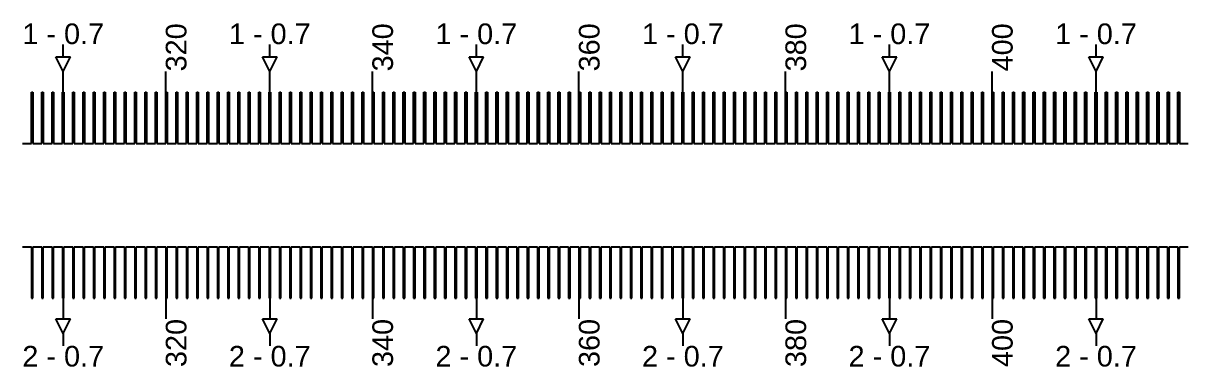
# Model space of a CAD drawing. Extents: x -119394 to 128420, y 74496 to 185496.
# Drawn here: x 5988 to 6550, y 112863 to 113029 of the extents above; entities that cross this region are included whole.
import ezdxf

# ---------------------------------------------------------------- set-up
doc = ezdxf.new("R2010")
doc.units = 13
doc.layers.add('CL - Label-1', color=120, linetype='Continuous')
doc.layers.add('CL - Label-2', color=132, linetype='Continuous')
doc.layers.add('CL - Sub-Micro', color=7, linetype='Continuous', true_color=0x47d1ff)
doc.styles.get("Standard").update_dxf_attribs({"font": 'arial.ttf'})

msp = doc.modelspace()

# ---------------------------------------------------------------- linework, layer by layer
for p, q in [((6007.14, 113012.94), (6007.14, 113018.94)), ((6107.14, 113012.94), (6107.14, 113018.94)), ((6207.14, 113012.94), (6207.14, 113018.94)), ((6307.14, 113012.94), (6307.14, 113018.94)), ((6407.14, 113012.94), (6407.14, 113018.94)), ((6507.14, 113012.94), (6507.14, 113018.94)), ((6007.14, 112995.86), (6007.14, 113005.86)), ((6056.79, 112995.86), (6056.79, 113005.86)), ((6107.14, 112995.86), (6107.14, 113005.86)), ((6156.79, 112995.86), (6156.79, 113005.86)), ((6207.14, 112995.86), (6207.14, 113005.86)), ((6256.79, 112995.86), (6256.79, 113005.86)), ((6307.14, 112995.86), (6307.14, 113005.86)), ((6356.79, 112995.86), (6356.79, 113005.86)), ((6407.14, 112995.86), (6407.14, 113005.86)), ((6456.79, 112995.86), (6456.79, 113005.86)), ((6507.14, 112995.86), (6507.14, 113005.86)), ((6007.14, 112895.86), (6007.14, 112885.86)), ((6056.79, 112895.86), (6056.79, 112885.86)), ((6107.14, 112895.86), (6107.14, 112885.86)), ((6156.79, 112895.86), (6156.79, 112885.86)), ((6207.14, 112895.86), (6207.14, 112885.86)), ((6256.79, 112895.86), (6256.79, 112885.86)), ((6307.14, 112895.86), (6307.14, 112885.86)), ((6356.79, 112895.86), (6356.79, 112885.86)), ((6407.14, 112895.86), (6407.14, 112885.86)), ((6456.79, 112895.86), (6456.79, 112885.86)), ((6507.14, 112895.86), (6507.14, 112885.86)), ((6007.14, 112878.79), (6007.14, 112872.79)), ((6107.14, 112878.79), (6107.14, 112872.79)), ((6207.14, 112878.79), (6207.14, 112872.79)), ((6307.14, 112878.79), (6307.14, 112872.79)), ((6407.14, 112878.79), (6407.14, 112872.79)), ((6507.14, 112878.79), (6507.14, 112872.79))]:
    msp.add_line(p, q)
at = {"layer": 'CL - Label-2'}
for p, q in [((6007.14, 113005.86), (6003.6, 113012.96)), ((6003.6, 113012.96), (6010.67, 113012.96)), ((6007.14, 113005.86), (6010.67, 113012.96)), ((6107.14, 113005.86), (6103.6, 113012.96)), ((6103.6, 113012.96), (6110.67, 113012.96)), ((6107.14, 113005.86), (6110.67, 113012.96)), ((6207.14, 113005.86), (6203.6, 113012.96)), ((6203.6, 113012.96), (6210.67, 113012.96)), ((6207.14, 113005.86), (6210.67, 113012.96)), ((6307.14, 113005.86), (6303.6, 113012.96)), ((6303.6, 113012.96), (6310.67, 113012.96)), ((6307.14, 113005.86), (6310.67, 113012.96)), ((6407.14, 113005.86), (6403.6, 113012.96)), ((6403.6, 113012.96), (6410.67, 113012.96)), ((6407.14, 113005.86), (6410.67, 113012.96)), ((6507.14, 113005.86), (6503.6, 113012.96)), ((6503.6, 113012.96), (6510.67, 113012.96)), ((6507.14, 113005.86), (6510.67, 113012.96)), ((6007.14, 112878.79), (6003.6, 112885.89)), ((6003.6, 112885.89), (6010.67, 112885.89)), ((6007.14, 112878.79), (6010.67, 112885.89)), ((6107.14, 112878.79), (6103.6, 112885.89)), ((6103.6, 112885.89), (6110.67, 112885.89)), ((6107.14, 112878.79), (6110.67, 112885.89)), ((6207.14, 112878.79), (6203.6, 112885.89)), ((6203.6, 112885.89), (6210.67, 112885.89)), ((6207.14, 112878.79), (6210.67, 112885.89)), ((6307.14, 112878.79), (6303.6, 112885.89)), ((6303.6, 112885.89), (6310.67, 112885.89)), ((6307.14, 112878.79), (6310.67, 112885.89)), ((6407.14, 112878.79), (6403.6, 112885.89)), ((6403.6, 112885.89), (6410.67, 112885.89)), ((6407.14, 112878.79), (6410.67, 112885.89)), ((6507.14, 112878.79), (6503.6, 112885.89)), ((6503.6, 112885.89), (6510.67, 112885.89)), ((6507.14, 112878.79), (6510.67, 112885.89))]:
    msp.add_line(p, q, dxfattribs=at)
at = {"layer": 'CL - Sub-Micro'}
for p, q in [((5991.79, 112970.86), (5991.79, 112995.86)), ((5991.79, 112995.86), (5992.49, 112995.86)), ((5992.49, 112995.86), (5992.49, 112970.86)), ((5996.79, 112970.86), (5996.79, 112995.86)), ((5996.79, 112995.86), (5997.49, 112995.86)), ((5997.49, 112995.86), (5997.49, 112970.86)), ((6001.79, 112970.86), (6001.79, 112995.86)), ((6001.79, 112995.86), (6002.49, 112995.86)), ((6002.49, 112995.86), (6002.49, 112970.86)), ((6006.79, 112970.86), (6006.79, 112995.86)), ((6006.79, 112995.86), (6007.49, 112995.86)), ((6007.49, 112995.86), (6007.49, 112970.86)), ((6011.79, 112970.86), (6011.79, 112995.86)), ((6011.79, 112995.86), (6012.49, 112995.86)), ((6012.49, 112995.86), (6012.49, 112970.86)), ((6016.79, 112970.86), (6016.79, 112995.86)), ((6016.79, 112995.86), (6017.49, 112995.86)), ((6017.49, 112995.86), (6017.49, 112970.86)), ((6021.79, 112970.86), (6021.79, 112995.86)), ((6021.79, 112995.86), (6022.49, 112995.86)), ((6022.49, 112995.86), (6022.49, 112970.86)), ((6026.79, 112970.86), (6026.79, 112995.86)), ((6026.79, 112995.86), (6027.49, 112995.86)), ((6027.49, 112995.86), (6027.49, 112970.86)), ((6031.79, 112970.86), (6031.79, 112995.86)), ((6031.79, 112995.86), (6032.49, 112995.86)), ((6032.49, 112995.86), (6032.49, 112970.86)), ((6036.79, 112970.86), (6036.79, 112995.86)), ((6036.79, 112995.86), (6037.49, 112995.86)), ((6037.49, 112995.86), (6037.49, 112970.86)), ((6041.79, 112970.86), (6041.79, 112995.86)), ((6041.79, 112995.86), (6042.49, 112995.86)), ((6042.49, 112995.86), (6042.49, 112970.86)), ((6046.79, 112970.86), (6046.79, 112995.86)), ((6046.79, 112995.86), (6047.49, 112995.86)), ((6047.49, 112995.86), (6047.49, 112970.86)), ((6051.79, 112970.86), (6051.79, 112995.86)), ((6051.79, 112995.86), (6052.49, 112995.86)), ((6052.49, 112995.86), (6052.49, 112970.86)), ((6056.79, 112970.86), (6056.79, 112995.86)), ((6056.79, 112995.86), (6057.49, 112995.86)), ((6057.49, 112995.86), (6057.49, 112970.86)), ((6061.79, 112970.86), (6061.79, 112995.86)), ((6061.79, 112995.86), (6062.49, 112995.86)), ((6062.49, 112995.86), (6062.49, 112970.86)), ((6066.79, 112970.86), (6066.79, 112995.86)), ((6066.79, 112995.86), (6067.49, 112995.86)), ((6067.49, 112995.86), (6067.49, 112970.86)), ((6071.79, 112970.86), (6071.79, 112995.86)), ((6071.79, 112995.86), (6072.49, 112995.86)), ((6072.49, 112995.86), (6072.49, 112970.86)), ((6076.79, 112970.86), (6076.79, 112995.86)), ((6076.79, 112995.86), (6077.49, 112995.86)), ((6077.49, 112995.86), (6077.49, 112970.86)), ((6081.79, 112970.86), (6081.79, 112995.86)), ((6081.79, 112995.86), (6082.49, 112995.86)), ((6082.49, 112995.86), (6082.49, 112970.86)), ((6086.79, 112970.86), (6086.79, 112995.86)), ((6086.79, 112995.86), (6087.49, 112995.86)), ((6087.49, 112995.86), (6087.49, 112970.86)), ((6091.79, 112970.86), (6091.79, 112995.86)), ((6091.79, 112995.86), (6092.49, 112995.86)), ((6092.49, 112995.86), (6092.49, 112970.86)), ((6096.79, 112970.86), (6096.79, 112995.86)), ((6096.79, 112995.86), (6097.49, 112995.86)), ((6097.49, 112995.86), (6097.49, 112970.86)), ((6101.79, 112970.86), (6101.79, 112995.86)), ((6101.79, 112995.86), (6102.49, 112995.86)), ((6102.49, 112995.86), (6102.49, 112970.86)), ((6106.79, 112970.86), (6106.79, 112995.86)), ((6106.79, 112995.86), (6107.49, 112995.86)), ((6107.49, 112995.86), (6107.49, 112970.86)), ((6111.79, 112970.86), (6111.79, 112995.86)), ((6111.79, 112995.86), (6112.49, 112995.86)), ((6112.49, 112995.86), (6112.49, 112970.86)), ((6116.79, 112970.86), (6116.79, 112995.86)), ((6116.79, 112995.86), (6117.49, 112995.86)), ((6117.49, 112995.86), (6117.49, 112970.86)), ((6121.79, 112970.86), (6121.79, 112995.86)), ((6121.79, 112995.86), (6122.49, 112995.86)), ((6122.49, 112995.86), (6122.49, 112970.86)), ((6126.79, 112970.86), (6126.79, 112995.86)), ((6126.79, 112995.86), (6127.49, 112995.86)), ((6127.49, 112995.86), (6127.49, 112970.86)), ((6131.79, 112970.86), (6131.79, 112995.86)), ((6131.79, 112995.86), (6132.49, 112995.86)), ((6132.49, 112995.86), (6132.49, 112970.86)), ((6136.79, 112970.86), (6136.79, 112995.86)), ((6136.79, 112995.86), (6137.49, 112995.86)), ((6137.49, 112995.86), (6137.49, 112970.86)), ((6141.79, 112970.86), (6141.79, 112995.86)), ((6141.79, 112995.86), (6142.49, 112995.86)), ((6142.49, 112995.86), (6142.49, 112970.86)), ((6146.79, 112970.86), (6146.79, 112995.86)), ((6146.79, 112995.86), (6147.49, 112995.86)), ((6147.49, 112995.86), (6147.49, 112970.86)), ((6151.79, 112970.86), (6151.79, 112995.86)), ((6151.79, 112995.86), (6152.49, 112995.86)), ((6152.49, 112995.86), (6152.49, 112970.86)), ((6156.79, 112970.86), (6156.79, 112995.86)), ((6156.79, 112995.86), (6157.49, 112995.86)), ((6157.49, 112995.86), (6157.49, 112970.86)), ((6161.79, 112970.86), (6161.79, 112995.86)), ((6161.79, 112995.86), (6162.49, 112995.86)), ((6162.49, 112995.86), (6162.49, 112970.86)), ((6166.79, 112970.86), (6166.79, 112995.86)), ((6166.79, 112995.86), (6167.49, 112995.86)), ((6167.49, 112995.86), (6167.49, 112970.86)), ((6171.79, 112970.86), (6171.79, 112995.86)), ((6171.79, 112995.86), (6172.49, 112995.86)), ((6172.49, 112995.86), (6172.49, 112970.86)), ((6176.79, 112970.86), (6176.79, 112995.86)), ((6176.79, 112995.86), (6177.49, 112995.86)), ((6177.49, 112995.86), (6177.49, 112970.86)), ((6181.79, 112970.86), (6181.79, 112995.86)), ((6181.79, 112995.86), (6182.49, 112995.86)), ((6182.49, 112995.86), (6182.49, 112970.86)), ((6186.79, 112970.86), (6186.79, 112995.86)), ((6186.79, 112995.86), (6187.49, 112995.86)), ((6187.49, 112995.86), (6187.49, 112970.86)), ((6191.79, 112970.86), (6191.79, 112995.86)), ((6191.79, 112995.86), (6192.49, 112995.86)), ((6192.49, 112995.86), (6192.49, 112970.86)), ((6196.79, 112970.86), (6196.79, 112995.86)), ((6196.79, 112995.86), (6197.49, 112995.86)), ((6197.49, 112995.86), (6197.49, 112970.86)), ((6201.79, 112970.86), (6201.79, 112995.86)), ((6201.79, 112995.86), (6202.49, 112995.86)), ((6202.49, 112995.86), (6202.49, 112970.86)), ((6206.79, 112970.86), (6206.79, 112995.86)), ((6206.79, 112995.86), (6207.49, 112995.86)), ((6207.49, 112995.86), (6207.49, 112970.86)), ((6211.79, 112970.86), (6211.79, 112995.86)), ((6211.79, 112995.86), (6212.49, 112995.86)), ((6212.49, 112995.86), (6212.49, 112970.86)), ((6216.79, 112970.86), (6216.79, 112995.86)), ((6216.79, 112995.86), (6217.49, 112995.86)), ((6217.49, 112995.86), (6217.49, 112970.86)), ((6221.79, 112970.86), (6221.79, 112995.86)), ((6221.79, 112995.86), (6222.49, 112995.86)), ((6222.49, 112995.86), (6222.49, 112970.86)), ((6226.79, 112970.86), (6226.79, 112995.86)), ((6226.79, 112995.86), (6227.49, 112995.86)), ((6227.49, 112995.86), (6227.49, 112970.86)), ((6231.79, 112970.86), (6231.79, 112995.86)), ((6231.79, 112995.86), (6232.49, 112995.86)), ((6232.49, 112995.86), (6232.49, 112970.86)), ((6236.79, 112970.86), (6236.79, 112995.86)), ((6236.79, 112995.86), (6237.49, 112995.86)), ((6237.49, 112995.86), (6237.49, 112970.86)), ((6241.79, 112970.86), (6241.79, 112995.86)), ((6241.79, 112995.86), (6242.49, 112995.86)), ((6242.49, 112995.86), (6242.49, 112970.86)), ((6246.79, 112970.86), (6246.79, 112995.86)), ((6246.79, 112995.86), (6247.49, 112995.86)), ((6247.49, 112995.86), (6247.49, 112970.86)), ((6251.79, 112970.86), (6251.79, 112995.86)), ((6251.79, 112995.86), (6252.49, 112995.86)), ((6252.49, 112995.86), (6252.49, 112970.86)), ((6256.79, 112970.86), (6256.79, 112995.86)), ((6256.79, 112995.86), (6257.49, 112995.86)), ((6257.49, 112995.86), (6257.49, 112970.86)), ((6261.79, 112970.86), (6261.79, 112995.86)), ((6261.79, 112995.86), (6262.49, 112995.86)), ((6262.49, 112995.86), (6262.49, 112970.86)), ((6266.79, 112970.86), (6266.79, 112995.86)), ((6266.79, 112995.86), (6267.49, 112995.86)), ((6267.49, 112995.86), (6267.49, 112970.86)), ((6271.79, 112970.86), (6271.79, 112995.86)), ((6271.79, 112995.86), (6272.49, 112995.86)), ((6272.49, 112995.86), (6272.49, 112970.86)), ((6276.79, 112970.86), (6276.79, 112995.86)), ((6276.79, 112995.86), (6277.49, 112995.86)), ((6277.49, 112995.86), (6277.49, 112970.86)), ((6281.79, 112970.86), (6281.79, 112995.86)), ((6281.79, 112995.86), (6282.49, 112995.86)), ((6282.49, 112995.86), (6282.49, 112970.86)), ((6286.79, 112970.86), (6286.79, 112995.86)), ((6286.79, 112995.86), (6287.49, 112995.86)), ((6287.49, 112995.86), (6287.49, 112970.86)), ((6291.79, 112970.86), (6291.79, 112995.86)), ((6291.79, 112995.86), (6292.49, 112995.86)), ((6292.49, 112995.86), (6292.49, 112970.86)), ((6296.79, 112970.86), (6296.79, 112995.86)), ((6296.79, 112995.86), (6297.49, 112995.86)), ((6297.49, 112995.86), (6297.49, 112970.86)), ((6301.79, 112970.86), (6301.79, 112995.86)), ((6301.79, 112995.86), (6302.49, 112995.86)), ((6302.49, 112995.86), (6302.49, 112970.86)), ((6306.79, 112970.86), (6306.79, 112995.86)), ((6306.79, 112995.86), (6307.49, 112995.86)), ((6307.49, 112995.86), (6307.49, 112970.86)), ((6311.79, 112970.86), (6311.79, 112995.86)), ((6311.79, 112995.86), (6312.49, 112995.86)), ((6312.49, 112995.86), (6312.49, 112970.86)), ((6316.79, 112970.86), (6316.79, 112995.86)), ((6316.79, 112995.86), (6317.49, 112995.86)), ((6317.49, 112995.86), (6317.49, 112970.86)), ((6321.79, 112970.86), (6321.79, 112995.86)), ((6321.79, 112995.86), (6322.49, 112995.86)), ((6322.49, 112995.86), (6322.49, 112970.86)), ((6326.79, 112970.86), (6326.79, 112995.86)), ((6326.79, 112995.86), (6327.49, 112995.86)), ((6327.49, 112995.86), (6327.49, 112970.86)), ((6331.79, 112970.86), (6331.79, 112995.86)), ((6331.79, 112995.86), (6332.49, 112995.86)), ((6332.49, 112995.86), (6332.49, 112970.86)), ((6336.79, 112970.86), (6336.79, 112995.86)), ((6336.79, 112995.86), (6337.49, 112995.86)), ((6337.49, 112995.86), (6337.49, 112970.86)), ((6341.79, 112970.86), (6341.79, 112995.86)), ((6341.79, 112995.86), (6342.49, 112995.86)), ((6342.49, 112995.86), (6342.49, 112970.86)), ((6346.79, 112970.86), (6346.79, 112995.86)), ((6346.79, 112995.86), (6347.49, 112995.86)), ((6347.49, 112995.86), (6347.49, 112970.86)), ((6351.79, 112970.86), (6351.79, 112995.86)), ((6351.79, 112995.86), (6352.49, 112995.86)), ((6352.49, 112995.86), (6352.49, 112970.86)), ((6356.79, 112970.86), (6356.79, 112995.86)), ((6356.79, 112995.86), (6357.49, 112995.86)), ((6357.49, 112995.86), (6357.49, 112970.86)), ((6361.79, 112970.86), (6361.79, 112995.86)), ((6361.79, 112995.86), (6362.49, 112995.86)), ((6362.49, 112995.86), (6362.49, 112970.86)), ((6366.79, 112970.86), (6366.79, 112995.86)), ((6366.79, 112995.86), (6367.49, 112995.86)), ((6367.49, 112995.86), (6367.49, 112970.86)), ((6371.79, 112970.86), (6371.79, 112995.86)), ((6371.79, 112995.86), (6372.49, 112995.86)), ((6372.49, 112995.86), (6372.49, 112970.86)), ((6376.79, 112970.86), (6376.79, 112995.86)), ((6376.79, 112995.86), (6377.49, 112995.86)), ((6377.49, 112995.86), (6377.49, 112970.86)), ((6381.79, 112970.86), (6381.79, 112995.86)), ((6381.79, 112995.86), (6382.49, 112995.86)), ((6382.49, 112995.86), (6382.49, 112970.86)), ((6386.79, 112970.86), (6386.79, 112995.86)), ((6386.79, 112995.86), (6387.49, 112995.86)), ((6387.49, 112995.86), (6387.49, 112970.86)), ((6391.79, 112970.86), (6391.79, 112995.86)), ((6391.79, 112995.86), (6392.49, 112995.86)), ((6392.49, 112995.86), (6392.49, 112970.86)), ((6396.79, 112970.86), (6396.79, 112995.86)), ((6396.79, 112995.86), (6397.49, 112995.86)), ((6397.49, 112995.86), (6397.49, 112970.86)), ((6401.79, 112970.86), (6401.79, 112995.86)), ((6401.79, 112995.86), (6402.49, 112995.86)), ((6402.49, 112995.86), (6402.49, 112970.86)), ((6406.79, 112970.86), (6406.79, 112995.86)), ((6406.79, 112995.86), (6407.49, 112995.86)), ((6407.49, 112995.86), (6407.49, 112970.86)), ((6411.79, 112970.86), (6411.79, 112995.86)), ((6411.79, 112995.86), (6412.49, 112995.86)), ((6412.49, 112995.86), (6412.49, 112970.86)), ((6416.79, 112970.86), (6416.79, 112995.86)), ((6416.79, 112995.86), (6417.49, 112995.86)), ((6417.49, 112995.86), (6417.49, 112970.86)), ((6421.79, 112970.86), (6421.79, 112995.86)), ((6421.79, 112995.86), (6422.49, 112995.86)), ((6422.49, 112995.86), (6422.49, 112970.86)), ((6426.79, 112970.86), (6426.79, 112995.86)), ((6426.79, 112995.86), (6427.49, 112995.86)), ((6427.49, 112995.86), (6427.49, 112970.86)), ((6431.79, 112970.86), (6431.79, 112995.86)), ((6431.79, 112995.86), (6432.49, 112995.86)), ((6432.49, 112995.86), (6432.49, 112970.86)), ((6436.79, 112970.86), (6436.79, 112995.86)), ((6436.79, 112995.86), (6437.49, 112995.86)), ((6437.49, 112995.86), (6437.49, 112970.86)), ((6441.79, 112970.86), (6441.79, 112995.86)), ((6441.79, 112995.86), (6442.49, 112995.86)), ((6442.49, 112995.86), (6442.49, 112970.86)), ((6446.79, 112970.86), (6446.79, 112995.86)), ((6446.79, 112995.86), (6447.49, 112995.86)), ((6447.49, 112995.86), (6447.49, 112970.86)), ((6451.79, 112970.86), (6451.79, 112995.86)), ((6451.79, 112995.86), (6452.49, 112995.86)), ((6452.49, 112995.86), (6452.49, 112970.86)), ((6456.79, 112970.86), (6456.79, 112995.86)), ((6456.79, 112995.86), (6457.49, 112995.86)), ((6457.49, 112995.86), (6457.49, 112970.86)), ((6461.79, 112970.86), (6461.79, 112995.86)), ((6461.79, 112995.86), (6462.49, 112995.86)), ((6462.49, 112995.86), (6462.49, 112970.86)), ((6466.79, 112970.86), (6466.79, 112995.86)), ((6466.79, 112995.86), (6467.49, 112995.86)), ((6467.49, 112995.86), (6467.49, 112970.86)), ((6471.79, 112970.86), (6471.79, 112995.86)), ((6471.79, 112995.86), (6472.49, 112995.86)), ((6472.49, 112995.86), (6472.49, 112970.86)), ((6476.79, 112970.86), (6476.79, 112995.86)), ((6476.79, 112995.86), (6477.49, 112995.86)), ((6477.49, 112995.86), (6477.49, 112970.86)), ((6481.79, 112970.86), (6481.79, 112995.86)), ((6481.79, 112995.86), (6482.49, 112995.86)), ((6482.49, 112995.86), (6482.49, 112970.86)), ((6486.79, 112970.86), (6486.79, 112995.86)), ((6486.79, 112995.86), (6487.49, 112995.86)), ((6487.49, 112995.86), (6487.49, 112970.86)), ((6491.79, 112970.86), (6491.79, 112995.86)), ((6491.79, 112995.86), (6492.49, 112995.86)), ((6492.49, 112995.86), (6492.49, 112970.86)), ((6496.79, 112970.86), (6496.79, 112995.86)), ((6496.79, 112995.86), (6497.49, 112995.86)), ((6497.49, 112995.86), (6497.49, 112970.86)), ((6501.79, 112970.86), (6501.79, 112995.86)), ((6501.79, 112995.86), (6502.49, 112995.86)), ((6502.49, 112995.86), (6502.49, 112970.86)), ((6506.79, 112970.86), (6506.79, 112995.86)), ((6506.79, 112995.86), (6507.49, 112995.86)), ((6507.49, 112995.86), (6507.49, 112970.86)), ((6511.79, 112970.86), (6511.79, 112995.86)), ((6511.79, 112995.86), (6512.49, 112995.86)), ((6512.49, 112995.86), (6512.49, 112970.86)), ((6516.79, 112970.86), (6516.79, 112995.86)), ((6516.79, 112995.86), (6517.49, 112995.86)), ((6517.49, 112995.86), (6517.49, 112970.86)), ((6521.79, 112970.86), (6521.79, 112995.86)), ((6521.79, 112995.86), (6522.49, 112995.86)), ((6522.49, 112995.86), (6522.49, 112970.86)), ((6526.79, 112970.86), (6526.79, 112995.86)), ((6526.79, 112995.86), (6527.49, 112995.86)), ((6527.49, 112995.86), (6527.49, 112970.86)), ((6531.79, 112970.86), (6531.79, 112995.86)), ((6531.79, 112995.86), (6532.49, 112995.86)), ((6532.49, 112995.86), (6532.49, 112970.86)), ((6536.79, 112970.86), (6536.79, 112995.86)), ((6536.79, 112995.86), (6537.49, 112995.86)), ((6537.49, 112995.86), (6537.49, 112970.86)), ((6541.79, 112970.86), (6541.79, 112995.86)), ((6541.79, 112995.86), (6542.49, 112995.86)), ((6542.49, 112995.86), (6542.49, 112970.86)), ((6546.79, 112970.86), (6546.79, 112995.86)), ((6546.79, 112995.86), (6547.49, 112995.86)), ((6547.49, 112995.86), (6547.49, 112970.86)), ((5987.49, 112970.86), (5991.79, 112970.86)), ((5992.49, 112970.86), (5996.79, 112970.86)), ((5997.49, 112970.86), (6001.79, 112970.86)), ((6002.49, 112970.86), (6006.79, 112970.86)), ((6007.49, 112970.86), (6011.79, 112970.86)), ((6012.49, 112970.86), (6016.79, 112970.86)), ((6017.49, 112970.86), (6021.79, 112970.86)), ((6022.49, 112970.86), (6026.79, 112970.86)), ((6027.49, 112970.86), (6031.79, 112970.86)), ((6032.49, 112970.86), (6036.79, 112970.86)), ((6037.49, 112970.86), (6041.79, 112970.86)), ((6042.49, 112970.86), (6046.79, 112970.86)), ((6047.49, 112970.86), (6051.79, 112970.86)), ((6052.49, 112970.86), (6056.79, 112970.86)), ((6057.49, 112970.86), (6061.79, 112970.86)), ((6062.49, 112970.86), (6066.79, 112970.86)), ((6067.49, 112970.86), (6071.79, 112970.86)), ((6072.49, 112970.86), (6076.79, 112970.86)), ((6077.49, 112970.86), (6081.79, 112970.86)), ((6082.49, 112970.86), (6086.79, 112970.86)), ((6087.49, 112970.86), (6091.79, 112970.86)), ((6092.49, 112970.86), (6096.79, 112970.86)), ((6097.49, 112970.86), (6101.79, 112970.86)), ((6102.49, 112970.86), (6106.79, 112970.86)), ((6107.49, 112970.86), (6111.79, 112970.86)), ((6112.49, 112970.86), (6116.79, 112970.86)), ((6117.49, 112970.86), (6121.79, 112970.86)), ((6122.49, 112970.86), (6126.79, 112970.86)), ((6127.49, 112970.86), (6131.79, 112970.86)), ((6132.49, 112970.86), (6136.79, 112970.86)), ((6137.49, 112970.86), (6141.79, 112970.86)), ((6142.49, 112970.86), (6146.79, 112970.86)), ((6147.49, 112970.86), (6151.79, 112970.86)), ((6152.49, 112970.86), (6156.79, 112970.86)), ((6157.49, 112970.86), (6161.79, 112970.86)), ((6162.49, 112970.86), (6166.79, 112970.86)), ((6167.49, 112970.86), (6171.79, 112970.86)), ((6172.49, 112970.86), (6176.79, 112970.86)), ((6177.49, 112970.86), (6181.79, 112970.86)), ((6182.49, 112970.86), (6186.79, 112970.86)), ((6187.49, 112970.86), (6191.79, 112970.86)), ((6192.49, 112970.86), (6196.79, 112970.86)), ((6197.49, 112970.86), (6201.79, 112970.86)), ((6202.49, 112970.86), (6206.79, 112970.86)), ((6207.49, 112970.86), (6211.79, 112970.86)), ((6212.49, 112970.86), (6216.79, 112970.86)), ((6217.49, 112970.86), (6221.79, 112970.86)), ((6222.49, 112970.86), (6226.79, 112970.86)), ((6227.49, 112970.86), (6231.79, 112970.86)), ((6232.49, 112970.86), (6236.79, 112970.86)), ((6237.49, 112970.86), (6241.79, 112970.86)), ((6242.49, 112970.86), (6246.79, 112970.86)), ((6247.49, 112970.86), (6251.79, 112970.86)), ((6252.49, 112970.86), (6256.79, 112970.86)), ((6257.49, 112970.86), (6261.79, 112970.86)), ((6262.49, 112970.86), (6266.79, 112970.86)), ((6267.49, 112970.86), (6271.79, 112970.86)), ((6272.49, 112970.86), (6276.79, 112970.86)), ((6277.49, 112970.86), (6281.79, 112970.86)), ((6282.49, 112970.86), (6286.79, 112970.86)), ((6287.49, 112970.86), (6291.79, 112970.86)), ((6292.49, 112970.86), (6296.79, 112970.86)), ((6297.49, 112970.86), (6301.79, 112970.86)), ((6302.49, 112970.86), (6306.79, 112970.86)), ((6307.49, 112970.86), (6311.79, 112970.86)), ((6312.49, 112970.86), (6316.79, 112970.86)), ((6317.49, 112970.86), (6321.79, 112970.86)), ((6322.49, 112970.86), (6326.79, 112970.86)), ((6327.49, 112970.86), (6331.79, 112970.86)), ((6332.49, 112970.86), (6336.79, 112970.86)), ((6337.49, 112970.86), (6341.79, 112970.86)), ((6342.49, 112970.86), (6346.79, 112970.86)), ((6347.49, 112970.86), (6351.79, 112970.86)), ((6352.49, 112970.86), (6356.79, 112970.86)), ((6357.49, 112970.86), (6361.79, 112970.86)), ((6362.49, 112970.86), (6366.79, 112970.86)), ((6367.49, 112970.86), (6371.79, 112970.86)), ((6372.49, 112970.86), (6376.79, 112970.86)), ((6377.49, 112970.86), (6381.79, 112970.86)), ((6382.49, 112970.86), (6386.79, 112970.86)), ((6387.49, 112970.86), (6391.79, 112970.86)), ((6392.49, 112970.86), (6396.79, 112970.86)), ((6397.49, 112970.86), (6401.79, 112970.86)), ((6402.49, 112970.86), (6406.79, 112970.86)), ((6407.49, 112970.86), (6411.79, 112970.86)), ((6412.49, 112970.86), (6416.79, 112970.86)), ((6417.49, 112970.86), (6421.79, 112970.86)), ((6422.49, 112970.86), (6426.79, 112970.86)), ((6427.49, 112970.86), (6431.79, 112970.86)), ((6432.49, 112970.86), (6436.79, 112970.86)), ((6437.49, 112970.86), (6441.79, 112970.86)), ((6442.49, 112970.86), (6446.79, 112970.86)), ((6447.49, 112970.86), (6451.79, 112970.86)), ((6452.49, 112970.86), (6456.79, 112970.86)), ((6457.49, 112970.86), (6461.79, 112970.86)), ((6462.49, 112970.86), (6466.79, 112970.86)), ((6467.49, 112970.86), (6471.79, 112970.86)), ((6472.49, 112970.86), (6476.79, 112970.86)), ((6477.49, 112970.86), (6481.79, 112970.86)), ((6482.49, 112970.86), (6486.79, 112970.86)), ((6487.49, 112970.86), (6491.79, 112970.86)), ((6492.49, 112970.86), (6496.79, 112970.86)), ((6497.49, 112970.86), (6501.79, 112970.86)), ((6502.49, 112970.86), (6506.79, 112970.86)), ((6507.49, 112970.86), (6511.79, 112970.86)), ((6512.49, 112970.86), (6516.79, 112970.86)), ((6517.49, 112970.86), (6521.79, 112970.86)), ((6522.49, 112970.86), (6526.79, 112970.86)), ((6527.49, 112970.86), (6531.79, 112970.86)), ((6532.49, 112970.86), (6536.79, 112970.86)), ((6537.49, 112970.86), (6541.79, 112970.86)), ((6542.49, 112970.86), (6546.79, 112970.86)), ((6547.49, 112970.86), (6551.79, 112970.86)), ((5987.49, 112920.86), (5991.79, 112920.86)), ((5991.79, 112920.86), (5991.79, 112895.86)), ((5992.49, 112895.86), (5992.49, 112920.86)), ((5992.49, 112920.86), (5996.79, 112920.86)), ((5996.79, 112920.86), (5996.79, 112895.86)), ((5997.49, 112895.86), (5997.49, 112920.86)), ((5997.49, 112920.86), (6001.79, 112920.86)), ((6001.79, 112920.86), (6001.79, 112895.86)), ((6002.49, 112895.86), (6002.49, 112920.86)), ((6002.49, 112920.86), (6006.79, 112920.86)), ((6006.79, 112920.86), (6006.79, 112895.86)), ((6007.49, 112895.86), (6007.49, 112920.86)), ((6007.49, 112920.86), (6011.79, 112920.86)), ((6011.79, 112920.86), (6011.79, 112895.86)), ((6012.49, 112895.86), (6012.49, 112920.86)), ((6012.49, 112920.86), (6016.79, 112920.86)), ((6016.79, 112920.86), (6016.79, 112895.86)), ((6017.49, 112895.86), (6017.49, 112920.86)), ((6017.49, 112920.86), (6021.79, 112920.86)), ((6021.79, 112920.86), (6021.79, 112895.86)), ((6022.49, 112895.86), (6022.49, 112920.86)), ((6022.49, 112920.86), (6026.79, 112920.86)), ((6026.79, 112920.86), (6026.79, 112895.86)), ((6027.49, 112895.86), (6027.49, 112920.86)), ((6027.49, 112920.86), (6031.79, 112920.86)), ((6031.79, 112920.86), (6031.79, 112895.86)), ((6032.49, 112895.86), (6032.49, 112920.86)), ((6032.49, 112920.86), (6036.79, 112920.86)), ((6036.79, 112920.86), (6036.79, 112895.86)), ((6037.49, 112895.86), (6037.49, 112920.86)), ((6037.49, 112920.86), (6041.79, 112920.86)), ((6041.79, 112920.86), (6041.79, 112895.86)), ((6042.49, 112895.86), (6042.49, 112920.86)), ((6042.49, 112920.86), (6046.79, 112920.86)), ((6046.79, 112920.86), (6046.79, 112895.86)), ((6047.49, 112895.86), (6047.49, 112920.86)), ((6047.49, 112920.86), (6051.79, 112920.86)), ((6051.79, 112920.86), (6051.79, 112895.86)), ((6052.49, 112895.86), (6052.49, 112920.86)), ((6052.49, 112920.86), (6056.79, 112920.86)), ((6056.79, 112920.86), (6056.79, 112895.86)), ((6057.49, 112895.86), (6057.49, 112920.86)), ((6057.49, 112920.86), (6061.79, 112920.86)), ((6061.79, 112920.86), (6061.79, 112895.86)), ((6062.49, 112895.86), (6062.49, 112920.86)), ((6062.49, 112920.86), (6066.79, 112920.86)), ((6066.79, 112920.86), (6066.79, 112895.86)), ((6067.49, 112895.86), (6067.49, 112920.86)), ((6067.49, 112920.86), (6071.79, 112920.86)), ((6071.79, 112920.86), (6071.79, 112895.86)), ((6072.49, 112895.86), (6072.49, 112920.86)), ((6072.49, 112920.86), (6076.79, 112920.86)), ((6076.79, 112920.86), (6076.79, 112895.86)), ((6077.49, 112895.86), (6077.49, 112920.86)), ((6077.49, 112920.86), (6081.79, 112920.86)), ((6081.79, 112920.86), (6081.79, 112895.86)), ((6082.49, 112895.86), (6082.49, 112920.86)), ((6082.49, 112920.86), (6086.79, 112920.86)), ((6086.79, 112920.86), (6086.79, 112895.86)), ((6087.49, 112895.86), (6087.49, 112920.86)), ((6087.49, 112920.86), (6091.79, 112920.86)), ((6091.79, 112920.86), (6091.79, 112895.86)), ((6092.49, 112895.86), (6092.49, 112920.86)), ((6092.49, 112920.86), (6096.79, 112920.86)), ((6096.79, 112920.86), (6096.79, 112895.86)), ((6097.49, 112895.86), (6097.49, 112920.86)), ((6097.49, 112920.86), (6101.79, 112920.86)), ((6101.79, 112920.86), (6101.79, 112895.86)), ((6102.49, 112895.86), (6102.49, 112920.86)), ((6102.49, 112920.86), (6106.79, 112920.86)), ((6106.79, 112920.86), (6106.79, 112895.86)), ((6107.49, 112895.86), (6107.49, 112920.86)), ((6107.49, 112920.86), (6111.79, 112920.86)), ((6111.79, 112920.86), (6111.79, 112895.86)), ((6112.49, 112895.86), (6112.49, 112920.86)), ((6112.49, 112920.86), (6116.79, 112920.86)), ((6116.79, 112920.86), (6116.79, 112895.86)), ((6117.49, 112895.86), (6117.49, 112920.86)), ((6117.49, 112920.86), (6121.79, 112920.86)), ((6121.79, 112920.86), (6121.79, 112895.86)), ((6122.49, 112895.86), (6122.49, 112920.86)), ((6122.49, 112920.86), (6126.79, 112920.86)), ((6126.79, 112920.86), (6126.79, 112895.86)), ((6127.49, 112895.86), (6127.49, 112920.86)), ((6127.49, 112920.86), (6131.79, 112920.86)), ((6131.79, 112920.86), (6131.79, 112895.86)), ((6132.49, 112895.86), (6132.49, 112920.86)), ((6132.49, 112920.86), (6136.79, 112920.86)), ((6136.79, 112920.86), (6136.79, 112895.86)), ((6137.49, 112895.86), (6137.49, 112920.86)), ((6137.49, 112920.86), (6141.79, 112920.86)), ((6141.79, 112920.86), (6141.79, 112895.86)), ((6142.49, 112895.86), (6142.49, 112920.86)), ((6142.49, 112920.86), (6146.79, 112920.86)), ((6146.79, 112920.86), (6146.79, 112895.86)), ((6147.49, 112895.86), (6147.49, 112920.86)), ((6147.49, 112920.86), (6151.79, 112920.86)), ((6151.79, 112920.86), (6151.79, 112895.86)), ((6152.49, 112895.86), (6152.49, 112920.86)), ((6152.49, 112920.86), (6156.79, 112920.86)), ((6156.79, 112920.86), (6156.79, 112895.86)), ((6157.49, 112895.86), (6157.49, 112920.86)), ((6157.49, 112920.86), (6161.79, 112920.86)), ((6161.79, 112920.86), (6161.79, 112895.86)), ((6162.49, 112895.86), (6162.49, 112920.86)), ((6162.49, 112920.86), (6166.79, 112920.86)), ((6166.79, 112920.86), (6166.79, 112895.86)), ((6167.49, 112895.86), (6167.49, 112920.86)), ((6167.49, 112920.86), (6171.79, 112920.86)), ((6171.79, 112920.86), (6171.79, 112895.86)), ((6172.49, 112895.86), (6172.49, 112920.86)), ((6172.49, 112920.86), (6176.79, 112920.86)), ((6176.79, 112920.86), (6176.79, 112895.86)), ((6177.49, 112895.86), (6177.49, 112920.86)), ((6177.49, 112920.86), (6181.79, 112920.86)), ((6181.79, 112920.86), (6181.79, 112895.86)), ((6182.49, 112895.86), (6182.49, 112920.86)), ((6182.49, 112920.86), (6186.79, 112920.86)), ((6186.79, 112920.86), (6186.79, 112895.86)), ((6187.49, 112895.86), (6187.49, 112920.86)), ((6187.49, 112920.86), (6191.79, 112920.86)), ((6191.79, 112920.86), (6191.79, 112895.86)), ((6192.49, 112895.86), (6192.49, 112920.86)), ((6192.49, 112920.86), (6196.79, 112920.86)), ((6196.79, 112920.86), (6196.79, 112895.86)), ((6197.49, 112895.86), (6197.49, 112920.86)), ((6197.49, 112920.86), (6201.79, 112920.86)), ((6201.79, 112920.86), (6201.79, 112895.86)), ((6202.49, 112895.86), (6202.49, 112920.86)), ((6202.49, 112920.86), (6206.79, 112920.86)), ((6206.79, 112920.86), (6206.79, 112895.86)), ((6207.49, 112895.86), (6207.49, 112920.86)), ((6207.49, 112920.86), (6211.79, 112920.86)), ((6211.79, 112920.86), (6211.79, 112895.86)), ((6212.49, 112895.86), (6212.49, 112920.86)), ((6212.49, 112920.86), (6216.79, 112920.86)), ((6216.79, 112920.86), (6216.79, 112895.86)), ((6217.49, 112895.86), (6217.49, 112920.86)), ((6217.49, 112920.86), (6221.79, 112920.86)), ((6221.79, 112920.86), (6221.79, 112895.86)), ((6222.49, 112895.86), (6222.49, 112920.86)), ((6222.49, 112920.86), (6226.79, 112920.86)), ((6226.79, 112920.86), (6226.79, 112895.86)), ((6227.49, 112895.86), (6227.49, 112920.86)), ((6227.49, 112920.86), (6231.79, 112920.86)), ((6231.79, 112920.86), (6231.79, 112895.86)), ((6232.49, 112895.86), (6232.49, 112920.86)), ((6232.49, 112920.86), (6236.79, 112920.86)), ((6236.79, 112920.86), (6236.79, 112895.86)), ((6237.49, 112895.86), (6237.49, 112920.86)), ((6237.49, 112920.86), (6241.79, 112920.86)), ((6241.79, 112920.86), (6241.79, 112895.86)), ((6242.49, 112895.86), (6242.49, 112920.86)), ((6242.49, 112920.86), (6246.79, 112920.86)), ((6246.79, 112920.86), (6246.79, 112895.86)), ((6247.49, 112895.86), (6247.49, 112920.86)), ((6247.49, 112920.86), (6251.79, 112920.86)), ((6251.79, 112920.86), (6251.79, 112895.86)), ((6252.49, 112895.86), (6252.49, 112920.86)), ((6252.49, 112920.86), (6256.79, 112920.86)), ((6256.79, 112920.86), (6256.79, 112895.86)), ((6257.49, 112895.86), (6257.49, 112920.86)), ((6257.49, 112920.86), (6261.79, 112920.86)), ((6261.79, 112920.86), (6261.79, 112895.86)), ((6262.49, 112895.86), (6262.49, 112920.86)), ((6262.49, 112920.86), (6266.79, 112920.86)), ((6266.79, 112920.86), (6266.79, 112895.86)), ((6267.49, 112895.86), (6267.49, 112920.86)), ((6267.49, 112920.86), (6271.79, 112920.86)), ((6271.79, 112920.86), (6271.79, 112895.86)), ((6272.49, 112895.86), (6272.49, 112920.86)), ((6272.49, 112920.86), (6276.79, 112920.86)), ((6276.79, 112920.86), (6276.79, 112895.86)), ((6277.49, 112895.86), (6277.49, 112920.86)), ((6277.49, 112920.86), (6281.79, 112920.86)), ((6281.79, 112920.86), (6281.79, 112895.86)), ((6282.49, 112895.86), (6282.49, 112920.86)), ((6282.49, 112920.86), (6286.79, 112920.86)), ((6286.79, 112920.86), (6286.79, 112895.86)), ((6287.49, 112895.86), (6287.49, 112920.86)), ((6287.49, 112920.86), (6291.79, 112920.86)), ((6291.79, 112920.86), (6291.79, 112895.86)), ((6292.49, 112895.86), (6292.49, 112920.86)), ((6292.49, 112920.86), (6296.79, 112920.86)), ((6296.79, 112920.86), (6296.79, 112895.86)), ((6297.49, 112895.86), (6297.49, 112920.86)), ((6297.49, 112920.86), (6301.79, 112920.86)), ((6301.79, 112920.86), (6301.79, 112895.86)), ((6302.49, 112895.86), (6302.49, 112920.86)), ((6302.49, 112920.86), (6306.79, 112920.86)), ((6306.79, 112920.86), (6306.79, 112895.86)), ((6307.49, 112895.86), (6307.49, 112920.86)), ((6307.49, 112920.86), (6311.79, 112920.86)), ((6311.79, 112920.86), (6311.79, 112895.86)), ((6312.49, 112895.86), (6312.49, 112920.86)), ((6312.49, 112920.86), (6316.79, 112920.86)), ((6316.79, 112920.86), (6316.79, 112895.86)), ((6317.49, 112895.86), (6317.49, 112920.86)), ((6317.49, 112920.86), (6321.79, 112920.86)), ((6321.79, 112920.86), (6321.79, 112895.86)), ((6322.49, 112895.86), (6322.49, 112920.86)), ((6322.49, 112920.86), (6326.79, 112920.86)), ((6326.79, 112920.86), (6326.79, 112895.86)), ((6327.49, 112895.86), (6327.49, 112920.86)), ((6327.49, 112920.86), (6331.79, 112920.86)), ((6331.79, 112920.86), (6331.79, 112895.86)), ((6332.49, 112895.86), (6332.49, 112920.86)), ((6332.49, 112920.86), (6336.79, 112920.86)), ((6336.79, 112920.86), (6336.79, 112895.86)), ((6337.49, 112895.86), (6337.49, 112920.86)), ((6337.49, 112920.86), (6341.79, 112920.86)), ((6341.79, 112920.86), (6341.79, 112895.86)), ((6342.49, 112895.86), (6342.49, 112920.86)), ((6342.49, 112920.86), (6346.79, 112920.86)), ((6346.79, 112920.86), (6346.79, 112895.86)), ((6347.49, 112895.86), (6347.49, 112920.86)), ((6347.49, 112920.86), (6351.79, 112920.86)), ((6351.79, 112920.86), (6351.79, 112895.86)), ((6352.49, 112895.86), (6352.49, 112920.86)), ((6352.49, 112920.86), (6356.79, 112920.86)), ((6356.79, 112920.86), (6356.79, 112895.86)), ((6357.49, 112895.86), (6357.49, 112920.86)), ((6357.49, 112920.86), (6361.79, 112920.86)), ((6361.79, 112920.86), (6361.79, 112895.86)), ((6362.49, 112895.86), (6362.49, 112920.86)), ((6362.49, 112920.86), (6366.79, 112920.86)), ((6366.79, 112920.86), (6366.79, 112895.86)), ((6367.49, 112895.86), (6367.49, 112920.86)), ((6367.49, 112920.86), (6371.79, 112920.86)), ((6371.79, 112920.86), (6371.79, 112895.86)), ((6372.49, 112895.86), (6372.49, 112920.86)), ((6372.49, 112920.86), (6376.79, 112920.86)), ((6376.79, 112920.86), (6376.79, 112895.86)), ((6377.49, 112895.86), (6377.49, 112920.86)), ((6377.49, 112920.86), (6381.79, 112920.86)), ((6381.79, 112920.86), (6381.79, 112895.86)), ((6382.49, 112895.86), (6382.49, 112920.86)), ((6382.49, 112920.86), (6386.79, 112920.86)), ((6386.79, 112920.86), (6386.79, 112895.86)), ((6387.49, 112895.86), (6387.49, 112920.86)), ((6387.49, 112920.86), (6391.79, 112920.86)), ((6391.79, 112920.86), (6391.79, 112895.86)), ((6392.49, 112895.86), (6392.49, 112920.86)), ((6392.49, 112920.86), (6396.79, 112920.86)), ((6396.79, 112920.86), (6396.79, 112895.86)), ((6397.49, 112895.86), (6397.49, 112920.86)), ((6397.49, 112920.86), (6401.79, 112920.86)), ((6401.79, 112920.86), (6401.79, 112895.86)), ((6402.49, 112895.86), (6402.49, 112920.86)), ((6402.49, 112920.86), (6406.79, 112920.86)), ((6406.79, 112920.86), (6406.79, 112895.86)), ((6407.49, 112895.86), (6407.49, 112920.86)), ((6407.49, 112920.86), (6411.79, 112920.86)), ((6411.79, 112920.86), (6411.79, 112895.86)), ((6412.49, 112895.86), (6412.49, 112920.86)), ((6412.49, 112920.86), (6416.79, 112920.86)), ((6416.79, 112920.86), (6416.79, 112895.86)), ((6417.49, 112895.86), (6417.49, 112920.86)), ((6417.49, 112920.86), (6421.79, 112920.86)), ((6421.79, 112920.86), (6421.79, 112895.86)), ((6422.49, 112895.86), (6422.49, 112920.86)), ((6422.49, 112920.86), (6426.79, 112920.86)), ((6426.79, 112920.86), (6426.79, 112895.86)), ((6427.49, 112895.86), (6427.49, 112920.86)), ((6427.49, 112920.86), (6431.79, 112920.86)), ((6431.79, 112920.86), (6431.79, 112895.86)), ((6432.49, 112895.86), (6432.49, 112920.86)), ((6432.49, 112920.86), (6436.79, 112920.86)), ((6436.79, 112920.86), (6436.79, 112895.86)), ((6437.49, 112895.86), (6437.49, 112920.86)), ((6437.49, 112920.86), (6441.79, 112920.86)), ((6441.79, 112920.86), (6441.79, 112895.86)), ((6442.49, 112895.86), (6442.49, 112920.86)), ((6442.49, 112920.86), (6446.79, 112920.86)), ((6446.79, 112920.86), (6446.79, 112895.86)), ((6447.49, 112895.86), (6447.49, 112920.86)), ((6447.49, 112920.86), (6451.79, 112920.86)), ((6451.79, 112920.86), (6451.79, 112895.86)), ((6452.49, 112895.86), (6452.49, 112920.86)), ((6452.49, 112920.86), (6456.79, 112920.86)), ((6456.79, 112920.86), (6456.79, 112895.86)), ((6457.49, 112895.86), (6457.49, 112920.86)), ((6457.49, 112920.86), (6461.79, 112920.86)), ((6461.79, 112920.86), (6461.79, 112895.86)), ((6462.49, 112895.86), (6462.49, 112920.86)), ((6462.49, 112920.86), (6466.79, 112920.86)), ((6466.79, 112920.86), (6466.79, 112895.86)), ((6467.49, 112895.86), (6467.49, 112920.86)), ((6467.49, 112920.86), (6471.79, 112920.86)), ((6471.79, 112920.86), (6471.79, 112895.86)), ((6472.49, 112895.86), (6472.49, 112920.86)), ((6472.49, 112920.86), (6476.79, 112920.86)), ((6476.79, 112920.86), (6476.79, 112895.86)), ((6477.49, 112895.86), (6477.49, 112920.86)), ((6477.49, 112920.86), (6481.79, 112920.86)), ((6481.79, 112920.86), (6481.79, 112895.86)), ((6482.49, 112895.86), (6482.49, 112920.86)), ((6482.49, 112920.86), (6486.79, 112920.86)), ((6486.79, 112920.86), (6486.79, 112895.86)), ((6487.49, 112895.86), (6487.49, 112920.86)), ((6487.49, 112920.86), (6491.79, 112920.86)), ((6491.79, 112920.86), (6491.79, 112895.86)), ((6492.49, 112895.86), (6492.49, 112920.86)), ((6492.49, 112920.86), (6496.79, 112920.86)), ((6496.79, 112920.86), (6496.79, 112895.86)), ((6497.49, 112895.86), (6497.49, 112920.86)), ((6497.49, 112920.86), (6501.79, 112920.86)), ((6501.79, 112920.86), (6501.79, 112895.86)), ((6502.49, 112895.86), (6502.49, 112920.86)), ((6502.49, 112920.86), (6506.79, 112920.86)), ((6506.79, 112920.86), (6506.79, 112895.86)), ((6507.49, 112895.86), (6507.49, 112920.86)), ((6507.49, 112920.86), (6511.79, 112920.86)), ((6511.79, 112920.86), (6511.79, 112895.86)), ((6512.49, 112895.86), (6512.49, 112920.86)), ((6512.49, 112920.86), (6516.79, 112920.86)), ((6516.79, 112920.86), (6516.79, 112895.86)), ((6517.49, 112895.86), (6517.49, 112920.86)), ((6517.49, 112920.86), (6521.79, 112920.86)), ((6521.79, 112920.86), (6521.79, 112895.86)), ((6522.49, 112895.86), (6522.49, 112920.86)), ((6522.49, 112920.86), (6526.79, 112920.86)), ((6526.79, 112920.86), (6526.79, 112895.86)), ((6527.49, 112895.86), (6527.49, 112920.86)), ((6527.49, 112920.86), (6531.79, 112920.86)), ((6531.79, 112920.86), (6531.79, 112895.86)), ((6532.49, 112895.86), (6532.49, 112920.86)), ((6532.49, 112920.86), (6536.79, 112920.86)), ((6536.79, 112920.86), (6536.79, 112895.86)), ((6537.49, 112895.86), (6537.49, 112920.86)), ((6537.49, 112920.86), (6541.79, 112920.86)), ((6541.79, 112920.86), (6541.79, 112895.86)), ((6542.49, 112895.86), (6542.49, 112920.86)), ((6542.49, 112920.86), (6546.79, 112920.86)), ((6546.79, 112920.86), (6546.79, 112895.86)), ((6547.49, 112895.86), (6547.49, 112920.86)), ((6547.49, 112920.86), (6551.79, 112920.86)), ((5991.79, 112895.86), (5992.49, 112895.86)), ((5996.79, 112895.86), (5997.49, 112895.86)), ((6001.79, 112895.86), (6002.49, 112895.86)), ((6006.79, 112895.86), (6007.49, 112895.86)), ((6011.79, 112895.86), (6012.49, 112895.86)), ((6016.79, 112895.86), (6017.49, 112895.86)), ((6021.79, 112895.86), (6022.49, 112895.86)), ((6026.79, 112895.86), (6027.49, 112895.86)), ((6031.79, 112895.86), (6032.49, 112895.86)), ((6036.79, 112895.86), (6037.49, 112895.86)), ((6041.79, 112895.86), (6042.49, 112895.86)), ((6046.79, 112895.86), (6047.49, 112895.86)), ((6051.79, 112895.86), (6052.49, 112895.86)), ((6056.79, 112895.86), (6057.49, 112895.86)), ((6061.79, 112895.86), (6062.49, 112895.86)), ((6066.79, 112895.86), (6067.49, 112895.86)), ((6071.79, 112895.86), (6072.49, 112895.86)), ((6076.79, 112895.86), (6077.49, 112895.86)), ((6081.79, 112895.86), (6082.49, 112895.86)), ((6086.79, 112895.86), (6087.49, 112895.86)), ((6091.79, 112895.86), (6092.49, 112895.86)), ((6096.79, 112895.86), (6097.49, 112895.86)), ((6101.79, 112895.86), (6102.49, 112895.86)), ((6106.79, 112895.86), (6107.49, 112895.86)), ((6111.79, 112895.86), (6112.49, 112895.86)), ((6116.79, 112895.86), (6117.49, 112895.86)), ((6121.79, 112895.86), (6122.49, 112895.86)), ((6126.79, 112895.86), (6127.49, 112895.86)), ((6131.79, 112895.86), (6132.49, 112895.86)), ((6136.79, 112895.86), (6137.49, 112895.86)), ((6141.79, 112895.86), (6142.49, 112895.86)), ((6146.79, 112895.86), (6147.49, 112895.86)), ((6151.79, 112895.86), (6152.49, 112895.86)), ((6156.79, 112895.86), (6157.49, 112895.86)), ((6161.79, 112895.86), (6162.49, 112895.86)), ((6166.79, 112895.86), (6167.49, 112895.86)), ((6171.79, 112895.86), (6172.49, 112895.86)), ((6176.79, 112895.86), (6177.49, 112895.86)), ((6181.79, 112895.86), (6182.49, 112895.86)), ((6186.79, 112895.86), (6187.49, 112895.86)), ((6191.79, 112895.86), (6192.49, 112895.86)), ((6196.79, 112895.86), (6197.49, 112895.86)), ((6201.79, 112895.86), (6202.49, 112895.86)), ((6206.79, 112895.86), (6207.49, 112895.86)), ((6211.79, 112895.86), (6212.49, 112895.86)), ((6216.79, 112895.86), (6217.49, 112895.86)), ((6221.79, 112895.86), (6222.49, 112895.86)), ((6226.79, 112895.86), (6227.49, 112895.86)), ((6231.79, 112895.86), (6232.49, 112895.86)), ((6236.79, 112895.86), (6237.49, 112895.86)), ((6241.79, 112895.86), (6242.49, 112895.86)), ((6246.79, 112895.86), (6247.49, 112895.86)), ((6251.79, 112895.86), (6252.49, 112895.86)), ((6256.79, 112895.86), (6257.49, 112895.86)), ((6261.79, 112895.86), (6262.49, 112895.86)), ((6266.79, 112895.86), (6267.49, 112895.86)), ((6271.79, 112895.86), (6272.49, 112895.86)), ((6276.79, 112895.86), (6277.49, 112895.86)), ((6281.79, 112895.86), (6282.49, 112895.86)), ((6286.79, 112895.86), (6287.49, 112895.86)), ((6291.79, 112895.86), (6292.49, 112895.86)), ((6296.79, 112895.86), (6297.49, 112895.86)), ((6301.79, 112895.86), (6302.49, 112895.86)), ((6306.79, 112895.86), (6307.49, 112895.86)), ((6311.79, 112895.86), (6312.49, 112895.86)), ((6316.79, 112895.86), (6317.49, 112895.86)), ((6321.79, 112895.86), (6322.49, 112895.86)), ((6326.79, 112895.86), (6327.49, 112895.86)), ((6331.79, 112895.86), (6332.49, 112895.86)), ((6336.79, 112895.86), (6337.49, 112895.86)), ((6341.79, 112895.86), (6342.49, 112895.86)), ((6346.79, 112895.86), (6347.49, 112895.86)), ((6351.79, 112895.86), (6352.49, 112895.86)), ((6356.79, 112895.86), (6357.49, 112895.86)), ((6361.79, 112895.86), (6362.49, 112895.86)), ((6366.79, 112895.86), (6367.49, 112895.86)), ((6371.79, 112895.86), (6372.49, 112895.86)), ((6376.79, 112895.86), (6377.49, 112895.86)), ((6381.79, 112895.86), (6382.49, 112895.86)), ((6386.79, 112895.86), (6387.49, 112895.86)), ((6391.79, 112895.86), (6392.49, 112895.86)), ((6396.79, 112895.86), (6397.49, 112895.86)), ((6401.79, 112895.86), (6402.49, 112895.86)), ((6406.79, 112895.86), (6407.49, 112895.86)), ((6411.79, 112895.86), (6412.49, 112895.86)), ((6416.79, 112895.86), (6417.49, 112895.86)), ((6421.79, 112895.86), (6422.49, 112895.86)), ((6426.79, 112895.86), (6427.49, 112895.86)), ((6431.79, 112895.86), (6432.49, 112895.86)), ((6436.79, 112895.86), (6437.49, 112895.86)), ((6441.79, 112895.86), (6442.49, 112895.86)), ((6446.79, 112895.86), (6447.49, 112895.86)), ((6451.79, 112895.86), (6452.49, 112895.86)), ((6456.79, 112895.86), (6457.49, 112895.86)), ((6461.79, 112895.86), (6462.49, 112895.86)), ((6466.79, 112895.86), (6467.49, 112895.86)), ((6471.79, 112895.86), (6472.49, 112895.86)), ((6476.79, 112895.86), (6477.49, 112895.86)), ((6481.79, 112895.86), (6482.49, 112895.86)), ((6486.79, 112895.86), (6487.49, 112895.86)), ((6491.79, 112895.86), (6492.49, 112895.86)), ((6496.79, 112895.86), (6497.49, 112895.86)), ((6501.79, 112895.86), (6502.49, 112895.86)), ((6506.79, 112895.86), (6507.49, 112895.86)), ((6511.79, 112895.86), (6512.49, 112895.86)), ((6516.79, 112895.86), (6517.49, 112895.86)), ((6521.79, 112895.86), (6522.49, 112895.86)), ((6526.79, 112895.86), (6527.49, 112895.86)), ((6531.79, 112895.86), (6532.49, 112895.86)), ((6536.79, 112895.86), (6537.49, 112895.86)), ((6541.79, 112895.86), (6542.49, 112895.86)), ((6546.79, 112895.86), (6547.49, 112895.86))]:
    msp.add_line(p, q, dxfattribs=at)

# ---------------------------------------------------------------- texts
at = {"layer": 'CL - Label-1', "char_height": 10, "rotation": 90}
for s, insert, attachment_point in [('320', (6056.79, 113005.86), 1), ('340', (6156.79, 113005.86), 1), ('360', (6256.79, 113005.86), 1), ('380', (6356.79, 113005.86), 1), ('400', (6456.79, 113005.86), 1), ('320', (6056.79, 112885.86), 3), ('340', (6156.79, 112885.86), 3), ('360', (6256.79, 112885.86), 3), ('380', (6356.79, 112885.86), 3), ('400', (6456.79, 112885.86), 3)]:
    msp.add_mtext_dynamic_manual_height_columns(s, width=21.565, gutter_width=12.5, heights=[8.55], dxfattribs=dict(at, insert=insert, attachment_point=attachment_point))
at = {"layer": 'CL - Label-2', "char_height": 10}
for s, insert, attachment_point in [('1 - 0.7', (6007.14, 113018.94), 8), ('1 - 0.7', (6107.14, 113018.94), 8), ('1 - 0.7', (6207.14, 113018.94), 8), ('1 - 0.7', (6307.14, 113018.94), 8), ('1 - 0.7', (6407.14, 113018.94), 8), ('1 - 0.7', (6507.14, 113018.94), 8), ('2 - 0.7', (6007.14, 112872.79), 2), ('2 - 0.7', (6107.14, 112872.79), 2), ('2 - 0.7', (6207.14, 112872.79), 2), ('2 - 0.7', (6307.14, 112872.79), 2), ('2 - 0.7', (6407.14, 112872.79), 2), ('2 - 0.7', (6507.14, 112872.79), 2)]:
    msp.add_mtext_dynamic_manual_height_columns(s, width=52.3045, gutter_width=12.5, heights=[18.11], dxfattribs=dict(at, insert=insert, attachment_point=attachment_point))

doc.saveas('drawing.dxf')
